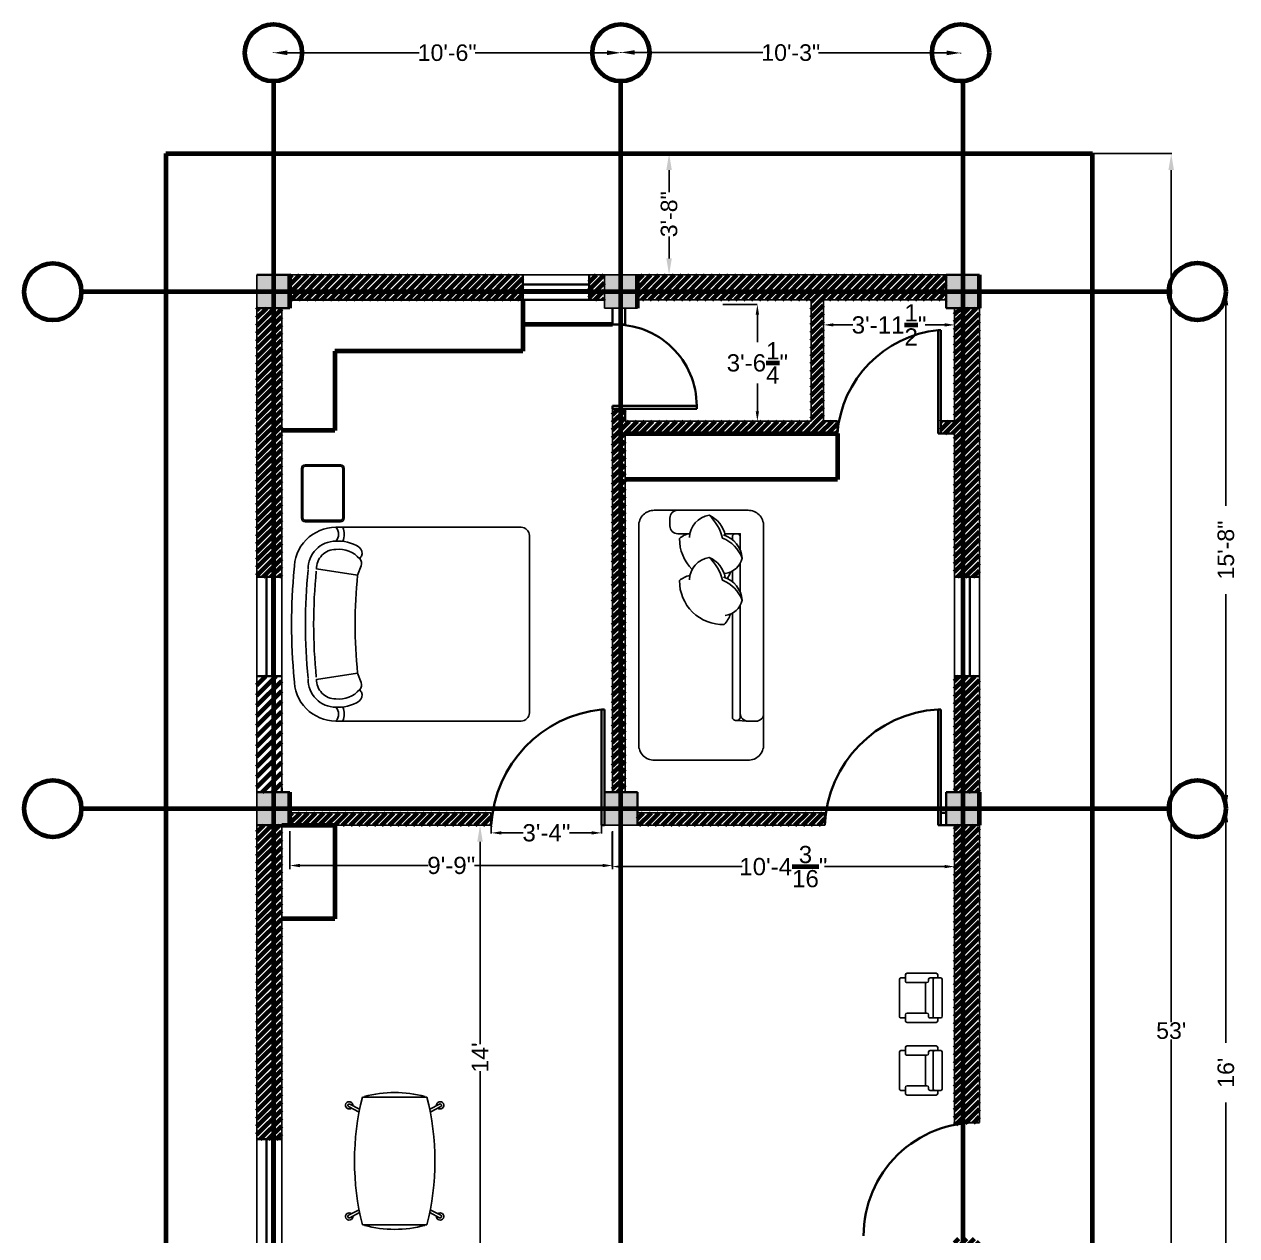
# Model space of a CAD drawing. Header units: inches. Extents: x -10 to 906, y -1163 to 117.
# Drawn here: x 11.4 to 451.1, y -321.8 to 117.4 of the extents above; entities that cross this region are included whole.
import ezdxf

# ---------------------------------------------------------------- set-up
doc = ezdxf.new("R2010")
doc.units = ezdxf.units.IN
doc.header["$MEASUREMENT"] = 0
doc.linetypes.add('ACAD_ISO03W100', pattern=[30, 12, -18])
doc.layers.get('0').update_dxf_attribs({"lineweight": 35})
for name, color, linetype, lineweight in [('beam1', 5, 'Continuous', 35), ('doors', 4, 'Continuous', 35), ('steps', 191, 'Continuous', 35), ('window', 6, 'Continuous', 35)]:
    doc.layers.add(name, color=color, linetype=linetype, lineweight=lineweight)
doc.layers.add('roof', color=51, linetype='Continuous', plot=False)
doc.layers.add('wall', color=3, linetype='Continuous', plot=False)
doc.styles.get("Standard").update_dxf_attribs({"font": 'arial.ttf'})
doc.dimstyles.get("Standard").update_dxf_attribs({"dimtxt": 2.4, "dimasz": 3.6, "dimexe": 0.18, "dimexo": 0.0625, "dimgap": 0.09, "dimtad": 0, "dimtih": 1, "dimtoh": 1, "dimdec": 4, "dimzin": 0, "dimdsep": 46, "dimlunit": 4, "dimtxsty": 'Standard', "dimcen": 0.09, "dimadec": 0, "dimazin": 0, "dimtfac": 1, "dimtdec": 4, "dimtofl": 0, "dimtmove": 0, "dimatfit": 3, "dimfxl": 1, "dimtolj": 1, "dimtzin": 0, "dimarcsym": 0})

# ---------------------------------------------------------------- blocks, each defined once
blk = doc.blocks.new('part 01')
at = {"color": 0, "linetype": 'Continuous'}
for p, q in [((-669.8, 700), (0, 700)), ((30, 30), (30, 670)), ((-590.9, 527.1), (-739.8, 550)), ((-590.9, 527.1), (-578.5, 561.2)), ((-590.9, 172.9), (-739.8, 150)), ((-590.9, 172.9), (-578.5, 138.8)), ((-669.8, 0), (0, 0))]:
    blk.add_line(p, q, dxfattribs=at)
for centre, radius, start, end in [((-669.8, 550), 150, 90, 181.1754), ((-696, 675), 36.2, 316.3972, 43.6028), ((-705.9, 675), 66.2, 337.8298, 22.1702), ((0, 670), 30, 0, 90), ((-669.8, 550), 100, 90, 181.1754), ((-669.8, 550), 70, 90, 181.1754), ((-659.7, 517.8), 132.7, 56.0897, 95.6132), ((-659.7, 517.8), 102.7, 42.0066, 95.6132), ((-599.7, 607.2), 25, 332.9608, 56.0897), ((-624.8, 620), 53.2, 321.0017, 332.9608), ((-602, 569.8), 25, 340, 42.0066), ((1178.1, 350), 2007.9, 174.2835, 185.7165), ((1178.1, 350), 1957.9, 174.2835, 185.7165), ((1178.1, 350), 1927.9, 174.2835, 185.7165), ((1178.1, 350), 1777.9, 174.2835, 185.7165), ((-669.8, 150), 150, 178.8246, 270), ((-669.8, 150), 100, 178.8246, 270), ((-669.8, 150), 70, 178.8246, 270), ((-602, 130.2), 25, 317.9934, 20), ((-659.7, 182.2), 102.7, 264.3868, 317.9934), ((-599.7, 92.8), 25, 303.9103, 27.0392), ((-624.8, 80), 53.2, 27.0392, 38.9983), ((-659.7, 182.2), 132.7, 264.3868, 303.9103), ((-696, 25), 36.2, 316.3972, 43.6028), ((-705.9, 25), 66.2, 337.8298, 22.1702), ((0, 30), 30, 270, 0)]:
    blk.add_arc(centre, radius, start, end, dxfattribs=at)
blk = doc.blocks.new('A$C1352')
at = {"color": 0}
for points in [[(0.003, 0.053), (0.003, 0.553, -0.414214), (0.053, 0.603), (0.753, 0.603, -0.414214), (0.803, 0.553), (0.803, 0.053, -0.414214), (0.753, 0.003), (0.053, 0.003, -0.414214)], [(0.023, 0.053), (0.023, 0.553, -0.414214), (0.053, 0.583), (0.753, 0.583, -0.414214), (0.783, 0.553), (0.783, 0.053, -0.414214), (0.753, 0.023), (0.053, 0.023, -0.414214)]]:
    blk.add_lwpolyline(points, format="xyb", close=True, dxfattribs=at)
blk = doc.blocks.new('DAY BED1')
at = {"color": 0}
blk.add_line((0.3, 0.25), (0.225, 0.2549), dxfattribs=at)
blk.add_lwpolyline([(-0.3, 0, -0.414214), (-0.4, 0.1), (-0.4, 0.1, 0.317837), (-0.4, 0.1, -0.414214), (-0.4, 0.1), (-0.4, 0.1, 1.186185), (-0.4, 0.1, -0.414214), (-0.4, 0.1), (-0.4, 1.5, -0.414214), (-0.3, 1.6), (0.3, 1.6, -0.414214), (0.4, 1.5), (0.4, 0.1, -0.414214), (0.3, 0)], format="xyb", close=True, dxfattribs=at)
for points in [[(-0.0725, 1.45), (-0.15, 1.45, -0.414214), (-0.2, 1.5), (-0.2, 1.55, -0.414214), (-0.15, 1.6)], [(-0.0756, 1.4249, -0.356772), (0.0505, 1.5682, -0.249542), (0.1543, 1.4384, 9.61688)], [(0.0505, 1.5682, -0.14773), (0.1364, 1.422, -0.213343), (0.2624, 1.2931, -0.178662)], [(-0.0725, 1.4501, 0.165541), (-0.1386, 1.4192, 0.200231), (-0.0581, 1.2207, 0.121523)], [(0.1433, 1.4422, -0.306663), (0.2624, 1.2931, -0.30633), (0.1536, 1.1957, 0.872847)], [(0.25, 1.3448), (0.25, 1.45), (0.1517, 1.45, -0.414214)], [(0.2, 1.4118), (0.2, 1.43, -0.414214), (0.22, 1.45), (0.23, 1.45, -0.414214), (0.25, 1.43)], [(0.25, 1.43), (0.25, 1.3448, -0.414214)], [(-0.0756, 1.1556, -0.356772), (0.0505, 1.2988, -0.249542), (0.1543, 1.169, 9.61688)], [(0.0505, 1.2988, -0.14773), (0.1364, 1.1527, -0.213343), (0.2624, 1.0238, -0.178662)], [(0.25, 1.2616), (0.25, 1.0755, -0.414214)], [(-0.0725, 1.1808, 0.165541), (-0.1386, 1.1498, 0.425989), (0.1479, 0.869, 0.121523), (0.1873, 0.9357, -7.115464)], [(0.1433, 1.1729, -0.306663), (0.2624, 1.0238, -0.30633), (0.1536, 0.9263, 0.872847)], [(0.1678, 1.1631, 0.071865), (0.1873, 1.205, -7.115464)], [(0.2, 1.1425), (0.2, 1.2113, -0.414214)], [(0.25, 0.9923), (0.25, 0.2749, -0.414214), (0.23, 0.2549), (0.22, 0.2549, -0.414214), (0.2, 0.2749), (0.2, 0.9419, -0.414214)], [(0.25, 0.3775), (0.25, 0.3, 0.414214), (0.3, 0.25), (0.35, 0.25, 0.414214), (0.4, 0.3)]]:
    blk.add_lwpolyline(points, format="xyb", dxfattribs=at)
for points in [[(0.25, 1.0755), (0.25, 1.2616)], [(0.25, 0.3775), (0.25, 0.9923)]]:
    blk.add_lwpolyline(points, dxfattribs=at)
blk = doc.blocks.new('table 047')
at = {"color": 0}
for p, q in [((92.1, 191.8), (64, 245.7)), ((107.5, 194.8), (77.3, 252.7)), ((642.5, 194.8), (672.7, 252.7)), ((657.9, 191.8), (686, 245.7)), ((25, 176.5), (25, -176.5)), ((725, 176.5), (725, -176.5)), ((92.1, -191.8), (64, -245.7)), ((107.5, -194.8), (77.3, -252.7)), ((642.5, -194.8), (672.7, -252.7)), ((657.9, -191.8), (686, -245.7))]:
    blk.add_line(p, q, dxfattribs=at)
for centre, radius, start, end in [((70.6, 249.2), 20, 319.56932, 275.52069), ((679.4, 249.2), 20, 264.47931, 220.43068), ((375, -1211.2), 1431.2, 75.84526, 104.15474), ((70.6, 249.2), 7.5, 27.54501, 207.54501), ((679.4, 249.2), 7.5, 332.45499, 152.45499), ((635.9, 0), 635.9, 164.91938, 195.08062), ((375, -1211.2), 1421.2, 104.25643, 104.38546), ((375, -1211.2), 1421.2, 75.61454, 75.74357), ((114.1, 0), 635.9, 344.91938, 15.08062), ((375, 1211.2), 1421.3, 255.61454, 255.74357), ((375, 1211.2), 1431.3, 255.84526, 284.15474), ((375, 1211.2), 1421.3, 284.25643, 284.38546), ((70.6, -249.2), 20, 84.47931, 40.43068), ((70.6, -249.2), 7.5, 152.45499, 332.45499), ((679.4, -249.2), 20, 139.56932, 95.52069), ((679.4, -249.2), 7.5, 207.54501, 27.54501)]:
    blk.add_arc(centre, radius, start, end, dxfattribs=at)
blk = doc.blocks.new('A$C14264F02')
at = {"color": 0, "transparency": 33554687}
for p, q in [((0, 0.125), (0, 0.6)), ((0, 0.125), (0, 0.6)), ((0.075, 0.625), (0.025, 0.625)), ((0.025, 0.625), (0.075, 0.625)), ((0.075, 0.625), (0.075, 0.675)), ((0.075, 0.625), (0.075, 0.675)), ((0.075, 0.575), (0.075, 0.625)), ((0.1, 0.7), (0.7, 0.7)), ((0.1, 0.7), (0.7, 0.7)), ((0.725, 0.675), (0.725, 0.575)), ((0.725, 0.675), (0.725, 0.625)), ((0.725, 0.625), (0.775, 0.625)), ((0.725, 0.625), (0.775, 0.625)), ((0.8, 0.6), (0.8, 0.125)), ((0.8, 0.6), (0.8, 0.125)), ((0.075, 0.575), (0.075, 0.5)), ((0.7, 0.55), (0.1, 0.55)), ((0.1, 0.475), (0.125, 0.475)), ((0.15, 0.45), (0.15, 0.125)), ((0.65, 0.425), (0.15, 0.425)), ((0.65, 0.125), (0.65, 0.45)), ((0.675, 0.475), (0.7, 0.475)), ((0.725, 0.5), (0.725, 0.575)), ((0.075, 0.1), (0.025, 0.1)), ((0.075, 0.1), (0.025, 0.1)), ((0.075, 0.025), (0.075, 0.1)), ((0.125, 0.1), (0.075, 0.1)), ((0.775, 0.1), (0.675, 0.1)), ((0.775, 0.1), (0.725, 0.1)), ((0.725, 0.1), (0.725, 0.025)), ((0.7, 0), (0.1, 0))]:
    blk.add_line(p, q, dxfattribs=at)
for centre, start, end in [((0.025, 0.6), 90, 180), ((0.025, 0.6), 90, 180), ((0.1, 0.675), 90, 180), ((0.1, 0.675), 90, 180), ((0.7, 0.675), 0, 90), ((0.7, 0.675), 360, 90), ((0.775, 0.6), 360, 90), ((0.775, 0.6), 0, 90), ((0.1, 0.575), 180, 270), ((0.1, 0.5), 180, 270), ((0.125, 0.45), 0, 90), ((0.675, 0.45), 90, 180), ((0.7, 0.575), 270, 0), ((0.7, 0.5), 270, 360), ((0.025, 0.125), 180, 270), ((0.025, 0.125), 180, 270), ((0.1, 0.025), 180, 270), ((0.125, 0.125), 270, 360), ((0.675, 0.125), 180, 270), ((0.7, 0.025), 270, 360), ((0.775, 0.125), 270, 360), ((0.775, 0.125), 270, 360)]:
    blk.add_arc(centre, 0.025, start, end, dxfattribs=at)
blk = doc.blocks.new('*D12')
at = {"layer": 'Defpoints', "color": 0, "linetype": 'Continuous', "lineweight": 211, "ltscale": 100000, "transparency": 16777216}
for p in [(398.74, 70.51), (398.74, -565.49), (427.3, -565.49)]:
    blk.add_point(p, dxfattribs=at)
at = {"layer": 'roof', "color": 0, "linetype": 'Continuous', "lineweight": -2, "ltscale": 100000, "transparency": 16777216}
for p, q in [((398.81, 70.51), (427.48, 70.51)), ((398.81, -565.49), (427.48, -565.49))]:
    blk.add_line(p, q, dxfattribs=at)
at = {"layer": 'roof', "color": 7, "linetype": 'Continuous', "lineweight": -2, "ltscale": 100000, "transparency": 16777216}
for p, q in [((427.3, 64.51), (427.3, -244.34)), ((427.3, -559.49), (427.3, -250.65))]:
    blk.add_line(p, q, dxfattribs=at)
at = {"layer": 'roof', "color": 7, "linetype": 'Continuous', "lineweight": 211, "ltscale": 100000, "transparency": 16777216}
for points in [[(426.3, 64.51), (428.3, 64.51), (427.3, 70.51)], [(426.3, -559.49), (428.3, -559.49), (427.3, -565.49)]]:
    blk.add_solid(points, dxfattribs=at)
at = {"layer": 'roof', "color": 5, "linetype": 'Continuous', "lineweight": 211, "ltscale": 100000, "transparency": 16777216, "insert": (427.3, -247.49), "char_height": 6, "attachment_point": 5}
blk.add_mtext("\\A1;{\\C7;53'}", dxfattribs=at)
blk = doc.blocks.new('*D13')
at = {"layer": 'Defpoints', "color": 0, "linetype": 'Continuous', "lineweight": 211, "ltscale": 100000, "transparency": 16777216}
for p in [(107.74, -188.93), (224.74, -187.61), (224.74, -188.93)]:
    blk.add_point(p, dxfattribs=at)
at = {"layer": 'roof', "color": 0, "linetype": 'Continuous', "lineweight": -2, "ltscale": 100000, "transparency": 16777216}
for p, q in [((107.74, -188.87), (107.74, -175.11)), ((224.74, -188.87), (224.74, -175.11)), ((111.34, -187.61), (157.85, -187.61)), ((221.14, -187.61), (174.64, -187.61))]:
    blk.add_line(p, q, dxfattribs=at)
at = {"layer": 'roof', "color": 0, "linetype": 'Continuous', "lineweight": 211, "ltscale": 100000, "transparency": 16777216}
for points in [[(111.34, -187.01), (111.34, -188.21), (107.74, -187.61)], [(221.14, -187.01), (221.14, -188.21), (224.74, -187.61)]]:
    blk.add_solid(points, dxfattribs=at)
at = {"layer": 'roof', "color": 0, "linetype": 'Continuous', "lineweight": 211, "ltscale": 100000, "transparency": 16777216, "insert": (166.24, -187.61), "char_height": 6.25, "attachment_point": 5}
blk.add_mtext('\\A1;9\'-9"', dxfattribs=at)
blk = doc.blocks.new('*D14')
at = {"layer": 'Defpoints', "color": 0, "linetype": 'Continuous', "lineweight": 211, "ltscale": 100000, "transparency": 16777216}
for p in [(224.56, -188.02), (348.74, -187.99), (348.74, -188.02)]:
    blk.add_point(p, dxfattribs=at)
at = {"layer": 'roof', "color": 0, "linetype": 'Continuous', "lineweight": -2, "ltscale": 100000, "transparency": 16777216}
for p, q in [((224.56, -187.96), (224.56, -175.49)), ((348.74, -187.96), (348.74, -175.49)), ((228.16, -187.99), (271.73, -187.99)), ((345.14, -187.99), (301.57, -187.99))]:
    blk.add_line(p, q, dxfattribs=at)
at = {"layer": 'roof', "color": 0, "linetype": 'Continuous', "lineweight": 211, "ltscale": 100000, "transparency": 16777216}
for points in [[(228.16, -187.39), (228.16, -188.59), (224.56, -187.99)], [(345.14, -187.39), (345.14, -188.59), (348.74, -187.99)]]:
    blk.add_solid(points, dxfattribs=at)
at = {"layer": 'roof', "color": 0, "linetype": 'Continuous', "lineweight": 211, "ltscale": 100000, "transparency": 16777216, "insert": (286.65, -187.99), "char_height": 6.25, "attachment_point": 5}
blk.add_mtext('\\A1;10\'-4{\\H1x;\\S3/16;}"', dxfattribs=at)
blk = doc.blocks.new('*D15')
at = {"layer": 'Defpoints', "color": 0, "linetype": 'Continuous', "lineweight": 211, "ltscale": 100000, "transparency": 16777216}
for p in [(277.23, 15.75), (277.23, -26.49), (277.23, -26.49)]:
    blk.add_point(p, dxfattribs=at)
at = {"layer": 'roof', "color": 0, "linetype": 'Continuous', "lineweight": -2, "ltscale": 100000, "transparency": 16777216}
for p, q in [((277.16, 15.75), (264.73, 15.75)), ((277.23, 12.15), (277.23, 2.08)), ((277.23, -22.89), (277.23, -12.82)), ((277.16, -26.49), (264.73, -26.49))]:
    blk.add_line(p, q, dxfattribs=at)
at = {"layer": 'roof', "color": 0, "linetype": 'Continuous', "lineweight": 211, "ltscale": 100000, "transparency": 16777216}
for points in [[(276.63, 12.15), (277.83, 12.15), (277.23, 15.75)], [(276.63, -22.89), (277.83, -22.89), (277.23, -26.49)]]:
    blk.add_solid(points, dxfattribs=at)
at = {"layer": 'roof', "color": 0, "linetype": 'Continuous', "lineweight": 211, "ltscale": 100000, "transparency": 16777216, "insert": (277.23, -5.37), "char_height": 6.25, "attachment_point": 5}
blk.add_mtext('\\A1;3\'-6{\\H1x;\\S1/4;}"', dxfattribs=at)
blk = doc.blocks.new('*D16')
at = {"layer": 'Defpoints', "color": 0, "linetype": 'Continuous', "lineweight": 211, "ltscale": 100000, "transparency": 16777216}
for p in [(301.24, 9.16), (348.74, 9.16), (348.74, 8.39)]:
    blk.add_point(p, dxfattribs=at)
at = {"layer": 'roof', "color": 0, "linetype": 'Continuous', "lineweight": -2, "ltscale": 100000, "transparency": 16777216}
for p, q in [((301.24, 9.1), (301.24, -4.11)), ((348.74, 9.1), (348.74, -4.11)), ((304.84, 8.39), (311.89, 8.39)), ((345.14, 8.39), (338.1, 8.39))]:
    blk.add_line(p, q, dxfattribs=at)
at = {"layer": 'roof', "color": 0, "linetype": 'Continuous', "lineweight": 211, "ltscale": 100000, "transparency": 16777216}
for points in [[(304.84, 8.99), (304.84, 7.79), (301.24, 8.39)], [(345.14, 8.99), (345.14, 7.79), (348.74, 8.39)]]:
    blk.add_solid(points, dxfattribs=at)
at = {"layer": 'roof', "color": 0, "linetype": 'Continuous', "lineweight": 211, "ltscale": 100000, "transparency": 16777216, "insert": (324.99, 8.39), "char_height": 6.25, "attachment_point": 5}
blk.add_mtext('\\A1;3\'-11{\\H1x;\\S1/2;}"', dxfattribs=at)
blk = doc.blocks.new('*D17')
at = {"layer": 'Defpoints', "color": 0, "linetype": 'Continuous', "lineweight": 211, "ltscale": 100000, "transparency": 16777216}
for p in [(180.74, -172.99), (220.74, -172.99), (220.74, -175.78)]:
    blk.add_point(p, dxfattribs=at)
at = {"layer": 'roof', "color": 0, "linetype": 'Continuous', "lineweight": -2, "ltscale": 100000, "transparency": 16777216}
for p, q in [((180.74, -173.05), (180.74, -175.96)), ((184.34, -175.78), (192.35, -175.78)), ((217.14, -175.78), (209.14, -175.78)), ((220.74, -173.05), (220.74, -175.96))]:
    blk.add_line(p, q, dxfattribs=at)
at = {"layer": 'roof', "color": 0, "linetype": 'Continuous', "lineweight": 211, "ltscale": 100000, "transparency": 16777216}
for points in [[(184.34, -175.18), (184.34, -176.38), (180.74, -175.78)], [(217.14, -175.18), (217.14, -176.38), (220.74, -175.78)]]:
    blk.add_solid(points, dxfattribs=at)
at = {"layer": 'roof', "color": 0, "linetype": 'Continuous', "lineweight": 211, "ltscale": 100000, "transparency": 16777216, "insert": (200.74, -175.78), "char_height": 6.25, "attachment_point": 5}
blk.add_mtext('\\A1;3\'-4"', dxfattribs=at)
blk = doc.blocks.new('*D34')
at = {"layer": 'Defpoints', "color": 0, "linetype": 'Continuous', "lineweight": 211, "ltscale": 100000, "transparency": 16777216}
for p in [(180.74, -172.99), (176.67, -341.45), (180.74, -341.45)]:
    blk.add_point(p, dxfattribs=at)
at = {"layer": 'steps', "color": 0, "linetype": 'Continuous', "lineweight": -2, "ltscale": 100000, "transparency": 16777216}
for p, q in [((180.68, -172.99), (176.49, -172.99)), ((176.67, -178.99), (176.67, -252.32)), ((176.67, -335.45), (176.67, -262.12)), ((180.68, -341.45), (176.49, -341.45))]:
    blk.add_line(p, q, dxfattribs=at)
at = {"layer": 'steps', "color": 0, "linetype": 'Continuous', "lineweight": 211, "ltscale": 100000, "transparency": 16777216}
for points in [[(175.67, -178.99), (177.67, -178.99), (176.67, -172.99)], [(175.67, -335.45), (177.67, -335.45), (176.67, -341.45)]]:
    blk.add_solid(points, dxfattribs=at)
at = {"layer": 'steps', "color": 0, "linetype": 'Continuous', "lineweight": 211, "ltscale": 100000, "transparency": 16777216, "insert": (176.67, -257.22), "char_height": 6, "attachment_point": 5, "rotation": 90}
blk.add_mtext("\\A1;14'", dxfattribs=at)
blk = doc.blocks.new('*D35')
at = {"layer": 'Defpoints', "color": 0, "linetype": 'Continuous', "lineweight": 211, "ltscale": 100000, "transparency": 16777216}
for p in [(245.56, 70.51), (245.22, 26.51), (245.56, 26.51)]:
    blk.add_point(p, dxfattribs=at)
at = {"layer": 'steps', "color": 0, "linetype": 'Continuous', "lineweight": -2, "ltscale": 100000, "transparency": 16777216}
for p, q in [((245.5, 70.51), (245.04, 70.51)), ((245.22, 64.51), (245.22, 56.57)), ((245.22, 32.51), (245.22, 40.45)), ((245.5, 26.51), (245.04, 26.51))]:
    blk.add_line(p, q, dxfattribs=at)
at = {"layer": 'steps', "color": 0, "linetype": 'Continuous', "lineweight": 211, "ltscale": 100000, "transparency": 16777216}
for points in [[(244.22, 64.51), (246.22, 64.51), (245.22, 70.51)], [(244.22, 32.51), (246.22, 32.51), (245.22, 26.51)]]:
    blk.add_solid(points, dxfattribs=at)
at = {"layer": 'steps', "color": 0, "linetype": 'Continuous', "lineweight": 211, "ltscale": 100000, "transparency": 16777216, "insert": (245.22, 48.51), "char_height": 6, "attachment_point": 5, "rotation": 90}
blk.add_mtext('\\A1;3\'-8"', dxfattribs=at)
blk = doc.blocks.new('*D37')
at = {"layer": 'beam1', "color": 0, "linetype": 'Continuous', "lineweight": -2, "ltscale": 100000, "transparency": 16777216}
for p, q in [((447.19, 20.51), (447.31, 20.51)), ((447.13, 15.51), (447.13, -57.22)), ((447.13, -161.99), (447.13, -89.26)), ((447.07, -166.99), (446.95, -166.99))]:
    blk.add_line(p, q, dxfattribs=at)
at = {"layer": 'beam1', "color": 0, "linetype": 'Continuous', "lineweight": 211, "ltscale": 100000, "transparency": 16777216}
for points in [[(446.29, 15.51), (447.96, 15.51), (447.13, 20.51)], [(446.29, -161.99), (447.96, -161.99), (447.13, -166.99)]]:
    blk.add_solid(points, dxfattribs=at)
at = {"layer": 'Defpoints', "color": 0, "linetype": 'Continuous', "lineweight": 211, "ltscale": 100000, "transparency": 16777216}
for p in [(447.13, 20.51), (447.13, -166.99), (447.13, -166.99)]:
    blk.add_point(p, dxfattribs=at)
at = {"layer": 'beam1', "color": 0, "linetype": 'Continuous', "lineweight": 211, "ltscale": 100000, "transparency": 16777216, "insert": (447.13, -73.24), "char_height": 6, "attachment_point": 5, "rotation": 90}
blk.add_mtext('\\A1;15\'-8"', dxfattribs=at)
blk = doc.blocks.new('*D38')
at = {"layer": 'beam1', "color": 0, "linetype": 'Continuous', "lineweight": -2, "ltscale": 100000, "transparency": 16777216}
for p, q in [((447.19, -166.99), (447.31, -166.99)), ((447.13, -171.99), (447.13, -251.93)), ((447.13, -353.49), (447.13, -273.55)), ((436.85, -358.49), (447.31, -358.49))]:
    blk.add_line(p, q, dxfattribs=at)
at = {"layer": 'beam1', "color": 0, "linetype": 'Continuous', "lineweight": 211, "ltscale": 100000, "transparency": 16777216}
for points in [[(446.29, -171.99), (447.96, -171.99), (447.13, -166.99)], [(446.29, -353.49), (447.96, -353.49), (447.13, -358.49)]]:
    blk.add_solid(points, dxfattribs=at)
at = {"layer": 'Defpoints', "color": 0, "linetype": 'Continuous', "lineweight": 211, "ltscale": 100000, "transparency": 16777216}
for p in [(447.13, -166.99), (436.78, -358.49), (447.13, -358.49)]:
    blk.add_point(p, dxfattribs=at)
at = {"layer": 'beam1', "color": 0, "linetype": 'Continuous', "lineweight": 211, "ltscale": 100000, "transparency": 16777216, "insert": (447.13, -262.74), "char_height": 6, "attachment_point": 5, "rotation": 90}
blk.add_mtext("\\A1;16'", dxfattribs=at)
blk = doc.blocks.new('*D40')
at = {"layer": 'beam1', "color": 0, "linetype": 'Continuous', "lineweight": -2, "ltscale": 100000, "transparency": 16777216}
for p, q in [((101.74, 107.1), (101.74, 107.22)), ((106.74, 107.04), (154.63, 107.04)), ((222.75, 107.04), (174.86, 107.04)), ((227.75, 107.1), (227.75, 107.22))]:
    blk.add_line(p, q, dxfattribs=at)
at = {"layer": 'beam1', "color": 0, "linetype": 'Continuous', "lineweight": 211, "ltscale": 100000, "transparency": 16777216}
for points in [[(106.74, 107.88), (106.74, 106.21), (101.74, 107.04)], [(222.75, 107.88), (222.75, 106.21), (227.75, 107.04)]]:
    blk.add_solid(points, dxfattribs=at)
at = {"layer": 'Defpoints', "color": 0, "linetype": 'Continuous', "lineweight": 211, "ltscale": 100000, "transparency": 16777216}
for p in [(101.74, 107.04), (227.75, 107.04), (227.75, 107.04)]:
    blk.add_point(p, dxfattribs=at)
at = {"layer": 'beam1', "color": 0, "linetype": 'Continuous', "lineweight": 211, "ltscale": 100000, "transparency": 16777216, "insert": (164.74, 107.04), "char_height": 6, "attachment_point": 5}
blk.add_mtext('\\A1;10\'-6"', dxfattribs=at)
blk = doc.blocks.new('*D41')
at = {"layer": 'beam1', "color": 0, "linetype": 'Continuous', "lineweight": -2, "ltscale": 100000, "transparency": 16777216}
for p, q in [((227.74, 107.16), (227.74, 106.99)), ((232.74, 107.17), (279.22, 107.1)), ((345.93, 107), (299.45, 107.07)), ((350.93, 106.98), (350.93, 106.81))]:
    blk.add_line(p, q, dxfattribs=at)
at = {"layer": 'beam1', "color": 0, "linetype": 'Continuous', "lineweight": 211, "ltscale": 100000, "transparency": 16777216}
for points in [[(232.75, 108), (232.74, 106.33), (227.74, 107.17)], [(345.93, 107.84), (345.92, 106.17), (350.93, 106.99)]]:
    blk.add_solid(points, dxfattribs=at)
at = {"layer": 'Defpoints', "color": 0, "linetype": 'Continuous', "lineweight": 211, "ltscale": 100000, "transparency": 16777216}
for p in [(227.74, 107.22), (350.93, 107.04), (350.93, 106.99)]:
    blk.add_point(p, dxfattribs=at)
at = {"layer": 'beam1', "color": 0, "linetype": 'Continuous', "lineweight": 211, "ltscale": 100000, "transparency": 16777216, "insert": (289.34, 107.08), "char_height": 6, "attachment_point": 5, "rotation": 359.9163}
blk.add_mtext('\\A1;10\'-3"', dxfattribs=at)

msp = doc.modelspace()

# ---------------------------------------------------------------- hatches: boundary and pattern name
at = {"lineweight": 211, "transparency": 33554687}
h = msp.add_hatch(dxfattribs=at)
h.set_pattern_fill('ACAD_ISO07W100', color=256)
h.set_pattern_definition([(0, (0, 0), (0, 5), [0.5, -3])])
h.paths.add_polyline_path([(107.74398, 26.50907), (95.74398, 26.50907), (95.74398, 14.50907), (107.74398, 14.50907)])
h.paths.add_polyline_path([(233.74398, 26.50907), (221.74398, 26.50907), (221.74398, 14.50907), (233.74398, 14.50907)])
h.paths.add_polyline_path([(357.74398, 26.50907), (345.74398, 26.50907), (345.74398, 14.50907), (357.74398, 14.50907)])
h.paths.add_polyline_path([(357.74398, -160.99093), (345.74398, -160.99093), (345.74398, -172.99093), (357.74398, -172.99093)])
h.paths.add_polyline_path([(233.74398, -160.99093), (221.74398, -160.99093), (221.74398, -172.99093), (233.74398, -172.99093)], flags=0)
h.paths.add_polyline_path([(107.74398, -160.99093), (95.74398, -160.99093), (95.74398, -172.99093), (107.74398, -172.99093)])
h.paths.add_polyline_path([(107.74398, -352.49093), (95.74398, -352.49093), (95.74398, -364.49093), (107.74398, -364.49093)])
h.paths.add_polyline_path([(188.74398, -412.49093), (193.74398, -412.49093), (197.74398, -412.49093), (197.74398, -416.49093), (193.74398, -416.49093), (193.74398, -472.49093), (221.68154, -472.49093), (221.68154, -469.49093), (226.24398, -469.49093), (226.24398, -416.49093), (222.24398, -416.49093), (222.24398, -412.49093), (226.24398, -412.49093), (226.24398, -364.49093), (221.68154, -364.49093), (221.68154, -352.49093), (233.68154, -352.49093), (233.68154, -364.49093), (230.74398, -364.49093), (230.74398, -469.49093), (233.68154, -469.49093), (233.68154, -472.49093), (247.89549, -472.49093), (247.89549, -440.99093), (249.89549, -440.99093, -0.412341612), (290.54387, -481.38018, -0.413812604), (330.98846, -440.99093), (332.98846, -440.99093), (332.98846, -472.49093), (345.74398, -472.49093), (345.74398, -469.49093), (348.74398, -469.49093), (348.74398, -364.49093), (345.74398, -364.49093), (345.74398, -352.49093), (348.74398, -352.49093), (348.74398, -322.83036), (315.74398, -322.83036), (315.74398, -321.83036, -0.357729449), (348.74398, -281.60866), (348.74398, -280.83036), (348.74398, -172.99093), (345.74398, -172.99093), (342.74398, -172.99093), (342.74398, -130.99093, 0.386235106), (301.74398, -172.99093), (220.74398, -172.99093), (220.74398, -130.99093, 0.367707459), (180.74398, -172.99093), (104.74398, -172.99093), (104.74398, -346.98461), (188.74398, -346.98461), (188.74398, -370.98461), (104.74398, -370.98461), (104.74398, -375.89359), (131.74398, -375.89359), (131.74398, -376.89359, -0.348085232), (104.74398, -410.97804), (104.74398, -469.49093), (107.74398, -469.49093), (107.74398, -472.49093), (188.74398, -472.49093)], flags=17)
h.paths.add_polyline_path([(226.24398, -364.49093), (221.68154, -364.49093), (221.68154, -352.49093), (233.68154, -352.49093), (233.68154, -364.49093), (230.74398, -364.49093), (230.74398, -469.49093), (233.68154, -469.49093), (233.68154, -472.49093), (247.89549, -472.49093), (247.89549, -440.99093), (249.89549, -440.99093, -0.412341612), (290.54387, -481.38018, -0.413812604), (330.98846, -440.99093), (332.98846, -440.99093), (332.98846, -472.49093), (345.74398, -472.49093), (345.74398, -469.49093), (348.74398, -469.49093), (348.74398, -364.49093), (345.74398, -364.49093), (345.74398, -352.49093), (348.74398, -352.49093), (348.74398, -322.83036), (315.74398, -322.83036), (315.74398, -321.83036, -0.357729449), (348.74398, -281.60866), (348.74398, -280.83036), (348.74398, -172.99093), (345.74398, -172.99093), (342.74398, -172.99093), (342.74398, -130.99093, 0.386235106), (301.74398, -172.99093), (220.74398, -172.99093), (220.74398, -130.99093, 0.367707459), (180.74398, -172.99093), (104.74398, -172.99093), (104.74398, -346.98461), (188.74398, -346.98461), (188.74398, -370.98461), (104.74398, -370.98461), (104.74398, -375.89359), (131.74398, -375.89359), (131.74398, -376.89359, -0.348085232), (104.74398, -410.97804), (104.74398, -469.49093), (107.74398, -469.49093), (107.74398, -472.49093), (188.74398, -472.49093), (188.74398, -412.49093), (193.74398, -412.49093), (197.74398, -412.49093), (197.74398, -416.49093), (193.74398, -416.49093), (193.74398, -472.49093), (221.68154, -472.49093), (221.68154, -469.49093), (226.24398, -469.49093), (226.24398, -416.49093), (222.24398, -416.49093), (222.24398, -412.49093), (226.24398, -412.49093)], flags=17)
h.paths.add_polyline_path([(107.74398, -469.49093), (95.74398, -469.49093), (95.74398, -481.49093), (107.74398, -481.49093)])
h.paths.add_polyline_path([(233.68154, -469.49093), (221.68154, -469.49093), (221.68154, -481.49093), (233.68154, -481.49093)])
h.paths.add_polyline_path([(357.74398, -469.49093), (345.74398, -469.49093), (345.74398, -481.49093), (357.74398, -481.49093)])
h.paths.add_polyline_path([(357.74398, -352.49093), (345.74398, -352.49093), (345.74398, -364.49093), (357.74398, -364.49093)])
h.paths.add_polyline_path([(233.68154, -352.49093), (221.68154, -352.49093), (221.68154, -364.49093), (233.68154, -364.49093)], flags=0)
h = msp.add_hatch(dxfattribs=at)
h.set_pattern_fill('ANSI31', color=256, scale=16)
h.paths.add_polyline_path([(301.74398, -168.49093), (233.74398, -168.49093), (233.74398, -172.99093), (301.74398, -172.99093)])
h.paths.add_polyline_path([(229.24398, -30.99093), (306.24398, -30.99093), (306.24398, -26.49093), (301.24398, -26.49093), (301.24398, 17.50907), (345.74398, 17.50907), (345.74398, 26.50907), (233.74398, 26.50907), (233.74398, 17.50907), (296.74398, 17.50907), (296.74398, -26.49093), (229.24398, -26.49093), (229.24398, -21.99093), (224.74398, -21.99093), (224.74398, -160.99093), (229.24398, -160.99093)])
h.paths.add_polyline_path([(104.74398, 14.50907), (95.74398, 14.50907), (95.74398, -82.99093), (104.74398, -82.99093)])
h.paths.add_polyline_path([(180.74398, -168.49093), (107.74398, -168.49093), (107.74398, -172.99093), (180.74398, -172.99093)])
h.paths.add_polyline_path([(357.74398, -172.99093), (348.74398, -172.99093), (348.74398, -281.60866, -0.055234877), (357.74398, -280.83036)])
h.paths.add_polyline_path([(357.74398, -118.99093), (348.74398, -118.99093), (348.74398, -160.99093), (357.74398, -160.99093)])
h.paths.add_polyline_path([(357.74398, 14.50907), (348.74398, 14.50907), (348.74398, -26.49093), (343.74398, -26.49093), (343.74398, -30.99093), (348.74398, -30.99093), (348.74398, -82.99093), (357.74398, -82.99093)])
h.paths.add_polyline_path([(192.23554, 26.50907), (107.74398, 26.50907), (107.74398, 17.50907), (192.23554, 17.50907)])
h.paths.add_polyline_path([(221.74398, 26.50907), (216.23554, 26.50907), (216.23554, 17.50907), (221.74398, 17.50907)])
h.paths.add_polyline_path([(104.74398, -334.83036), (95.74398, -334.83036), (95.74398, -352.49093), (104.74398, -352.49093), (104.74398, -346.98461)])
h.paths.add_polyline_path([(104.74398, -364.49093), (95.74398, -364.49093), (95.74398, -375.89359), (104.74398, -375.89359), (104.74398, -370.98461)])
h.paths.add_polyline_path([(104.74398, -410.97804, -0.064863612), (95.74398, -411.89359), (95.74398, -469.49093), (104.74398, -469.49093)])
h.paths.add_polyline_path([(193.74398, -416.49093), (197.74398, -416.49093), (197.74398, -412.49093), (193.74398, -412.49093), (188.74398, -412.49093), (188.74398, -472.49093), (185.40913, -472.49093), (185.40913, -481.49093), (197.68154, -481.49093), (197.68154, -472.49093), (193.74398, -472.49093)])
h.paths.add_polyline_path([(230.74398, -364.49093), (226.24398, -364.49093), (226.24398, -412.49093), (222.24398, -412.49093), (222.24398, -416.49093), (226.24398, -416.49093), (226.24398, -469.49093), (230.74398, -469.49093)])
h.paths.add_polyline_path([(357.74398, -364.49093), (348.74398, -364.49093), (348.74398, -469.49093), (357.74398, -469.49093)])
h.paths.add_polyline_path([(357.74398, -322.83036), (348.74398, -322.83036), (348.74398, -352.49093), (357.74398, -352.49093)])
h.paths.add_polyline_path([(345.74398, -472.49093), (332.98846, -472.49093), (332.98846, -477.49093), (334.98846, -477.49093), (334.98846, -481.49093), (345.74398, -481.49093)])
h.paths.add_polyline_path([(245.89549, -477.49093), (247.89549, -477.49093), (247.89549, -472.49093), (233.68154, -472.49093), (233.68154, -481.49093), (245.89549, -481.49093)])
h.paths.add_polyline_path([(161.40913, -472.49093), (107.74398, -472.49093), (107.74398, -481.49093), (161.40913, -481.49093)])
h = msp.add_hatch(dxfattribs=at)
h.set_pattern_fill('ANSI31', color=256, scale=20.9)
h.paths.add_polyline_path([(104.74398, -118.95978), (95.74398, -118.95978), (95.74398, -160.95978), (104.74398, -160.95978)])
h = msp.add_hatch(dxfattribs=at)
h.set_pattern_fill('ANSI31', color=256, scale=16.3237)
h.paths.add_polyline_path([(104.74398, -172.99093), (95.74398, -172.99093), (95.74398, -286.83036), (104.74398, -286.83036)])
at = {"layer": 'steps', "linetype": 'Continuous', "lineweight": 211, "ltscale": 100000, "transparency": 33554681}
h = msp.add_hatch(color=1, dxfattribs=at)
h.dxf.hatch_style = 1
h.paths.add_polyline_path([(107.74398, 26.50907), (95.74398, 26.50907), (95.74398, 14.50907), (107.74398, 14.50907)])
h.paths.add_polyline_path([(233.74398, 26.50907), (221.74398, 26.50907), (221.74398, 14.50907), (233.74398, 14.50907)])
h.paths.add_polyline_path([(357.74398, 26.50907), (345.74398, 26.50907), (345.74398, 14.50907), (357.74398, 14.50907)])
h.paths.add_polyline_path([(233.74398, -160.99093), (221.74398, -160.99093), (221.74398, -172.99093), (233.74398, -172.99093)])
h.paths.add_polyline_path([(107.74398, -160.99093), (95.74398, -160.99093), (95.74398, -172.99093), (107.74398, -172.99093)])
h.paths.add_polyline_path([(357.74398, -160.99093), (345.74398, -160.99093), (345.74398, -172.99093), (357.74398, -172.99093)])
h.paths.add_polyline_path([(107.74398, -469.49093), (95.74398, -469.49093), (95.74398, -481.49093), (107.74398, -481.49093)])
h.paths.add_polyline_path([(107.74398, -352.49093), (95.74398, -352.49093), (95.74398, -364.49093), (107.74398, -364.49093)])
h.paths.add_polyline_path([(233.68154, -469.49093), (221.68154, -469.49093), (221.68154, -481.49093), (233.68154, -481.49093)])
h.paths.add_polyline_path([(233.68154, -352.49093), (221.68154, -352.49093), (221.68154, -364.49093), (233.68154, -364.49093)])
h.paths.add_polyline_path([(357.74398, -352.49093), (345.74398, -352.49093), (345.74398, -364.49093), (357.74398, -364.49093)])
h.paths.add_polyline_path([(357.74398, -469.49093), (345.74398, -469.49093), (345.74398, -481.49093), (357.74398, -481.49093)])

# ---------------------------------------------------------------- linework, layer by layer
at = {"color": 1, "lineweight": 100}
for q in [(398.74398, 70.50907), (62.74398, -565.49093)]:
    msp.add_line((62.74398, 70.50907), q, dxfattribs=at)
for p, q in [((62.74398, 70.50907), (62.74398, 26.50907)), ((95.74398, 26.50907), (107.74398, 26.50907)), ((107.74398, 26.50907), (107.74398, 14.50907)), ((233.74398, 26.50907), (233.74398, 14.50907)), ((357.74398, 26.50907), (345.74398, 26.50907)), ((345.74398, 26.50907), (345.74398, 14.50907)), ((107.74398, 14.50907), (95.74398, 14.50907)), ((107.74398, 17.50907), (221.74398, 17.50907)), ((224.74398, 14.50907), (224.74398, 8.50907)), ((224.74398, 14.50907), (224.74398, 8.50907)), ((229.24398, 14.50907), (229.24398, 8.50907)), ((229.24398, 14.50907), (229.24398, 8.50907)), ((345.74398, 14.50907), (357.74398, 14.50907)), ((224.74398, 8.50907), (229.24398, 8.50907)), ((343.74398, 6.50907), (342.74398, 6.50907)), ((224.74398, -20.99093), (224.74398, -21.99093)), ((255.24398, -21.99093), (255.24398, -20.99093)), ((229.24398, -21.99093), (224.74398, -21.99093)), ((229.24398, -21.99093), (229.24398, -26.49093)), ((229.24398, -21.99093), (229.24398, -26.49093)), ((301.24398, -26.49093), (306.24398, -26.49093)), ((306.24398, -26.49093), (306.24398, -30.99093)), ((343.74398, -26.49093), (343.74398, -30.99093)), ((343.74398, -26.49093), (348.74398, -26.49093)), ((342.74398, -30.99093), (343.74398, -30.99093)), ((348.74398, -30.99093), (343.74398, -30.99093)), ((221.74398, -130.99093), (220.74398, -130.99093)), ((343.74398, -130.99093), (342.74398, -130.99093)), ((107.74398, -160.99093), (95.74398, -160.99093)), ((104.74398, -159.49093), (104.74398, -160.99093)), ((107.74398, -172.99093), (107.74398, -160.99093)), ((221.74398, -172.99093), (221.74398, -160.99093)), ((221.74398, -160.99093), (233.74398, -160.99093)), ((233.74398, -160.99093), (233.74398, -172.99093)), ((345.74398, -172.99093), (345.74398, -160.99093)), ((345.74398, -160.99093), (357.74398, -160.99093)), ((180.74398, -172.99093), (180.74398, -168.49093)), ((221.74398, -168.49093), (221.74398, -172.99093)), ((301.74398, -172.99093), (301.74398, -168.49093)), ((345.74398, -168.49093), (343.74398, -168.49093)), ((343.74398, -168.49093), (343.74398, -172.99093)), ((95.74398, -172.99093), (107.74398, -172.99093)), ((221.74398, -172.99093), (220.74398, -172.99093)), ((348.74398, -172.99093), (342.74398, -172.99093)), ((357.74398, -172.99093), (345.74398, -172.99093)), ((348.74398, -281.60866), (348.74398, -280.83036)), ((355.76779, -280.83036), (357.74398, -280.83036))]:
    msp.add_line(p, q)
at = {"color": 1, "lineweight": 158}
msp.add_line((398.74398, -565.49093), (398.74398, 70.50907), dxfattribs=at)
at = {"layer": 'beam1', "color": 5, "linetype": 'ACAD_ISO03W100', "lineweight": 211, "ltscale": 100000, "transparency": 33554687}
for p, q in [((101.74398, 96.69856), (101.74398, -503.28799)), ((227.68154, -503.28799), (227.74398, 96.69856)), ((32.72639, 20.50907), (427.67843, 20.50907)), ((32.72639, -166.99093), (426.91843, -166.99093))]:
    msp.add_line(p, q, dxfattribs=at)
at = {"layer": 'beam1', "color": 5, "linetype": 'ACAD_ISO03W100', "lineweight": 120, "ltscale": 100000, "transparency": 33554687}
msp.add_line((351.74398, 96.69856), (351.74398, -503.28799), dxfattribs=at)
at = {"layer": 'beam1', "color": 7, "linetype": 'Continuous', "lineweight": 211, "ltscale": 100000, "transparency": 33554687}
for p, q in [((107.74398, 14.50907), (107.74398, 26.50907)), ((233.74398, 14.50907), (233.74398, 26.50907)), ((357.74398, 14.50907), (357.74398, 26.50907)), ((227.73945, 20.51359), (227.74398, 20.50907)), ((227.74398, 20.50907), (227.73945, 20.50454)), ((107.74398, -172.99093), (107.74398, -160.99093)), ((357.74398, -172.99093), (357.74398, -160.99093))]:
    msp.add_line(p, q, dxfattribs=at)
at = {"layer": 'beam1', "color": 5, "linetype": 'Continuous', "lineweight": 211, "ltscale": 100000, "transparency": 33554687}
for centre in [(101.74398, 107.04232), (227.74505, 107.04232), (350.92543, 107.04232), (436.78398, 20.50907), (21.73961, 20.39259), (21.73961, -166.99093), (436.78398, -166.99093)]:
    msp.add_circle(centre, 10.34376, dxfattribs=at)
at = {"layer": 'doors'}
for p, q in [((342.74398, 6.50907), (342.74398, -30.99093)), ((343.74398, -26.49093), (343.74398, 6.50907)), ((255.24398, -20.99093), (224.74398, -20.99093)), ((229.24398, -21.99093), (255.24398, -21.99093)), ((220.74398, -130.99093), (220.74398, -172.99093)), ((221.74398, -172.99093), (221.74398, -130.99093)), ((342.74398, -130.99093), (342.74398, -172.99093)), ((343.74398, -168.49093), (343.74398, -130.99093))]:
    msp.add_line(p, q, dxfattribs=at)
for centre, radius, start, end in [((225.72758, -20.99093), 29.51639, 0, 91.9096825), ((347.12907, -34.27242), 41.01657, 96.1372332, 175.4112071), ((225.43836, -175.50939), 44.76528, 96.0194779, 176.7748842), ((345.37402, -174.57026), 43.65862, 93.4536549, 177.9268995), ((356.75588, -321.83036), 41.0119, 88.6194456, 180)]:
    msp.add_arc(centre, radius, start, end, dxfattribs=at)
at = {"layer": 'roof', "linetype": 'Continuous', "lineweight": 211, "transparency": 33554687}
for p, q in [((192.23554, 17.50907), (192.23554, -1.12936)), ((224.74398, 8.50907), (192.23554, 8.50907)), ((192.23554, -1.12936), (124.01564, -1.12936)), ((124.01564, -1.12936), (124.01564, -29.92942)), ((124.01564, -29.92942), (104.74398, -29.92942)), ((229.24398, -30.99093), (229.24398, -30.99093)), ((229.24398, -30.99093), (229.24398, -30.99093)), ((229.24398, -30.99093), (306.24398, -30.99093)), ((306.24398, -30.99093), (306.24398, -47.62235)), ((306.24398, -47.62235), (229.24398, -47.62235)), ((104.74398, -172.99093), (104.74398, -172.99093)), ((104.74398, -172.99093), (104.74398, -172.99093)), ((104.74398, -172.99093), (104.74398, -172.99093)), ((104.74398, -172.99093), (124.07118, -172.99093)), ((124.07118, -172.99093), (124.07118, -206.88365)), ((124.07118, -206.88365), (104.74398, -206.88365))]:
    msp.add_line(p, q, dxfattribs=at)
at = {"layer": 'wall'}
for p, q in [((95.74398, 26.50907), (357.74398, 26.50907)), ((95.74398, -376.89359), (95.74398, 26.50907)), ((221.74398, 14.50907), (221.74398, 26.50907)), ((357.74398, 26.50907), (357.74398, -280.83036)), ((104.74398, 14.50907), (104.74398, -159.49093)), ((107.74398, 17.50907), (221.74398, 17.50907)), ((233.74398, 14.50907), (221.74398, 14.50907)), ((233.74398, 17.50907), (296.74398, 17.50907)), ((296.74398, 17.50907), (296.74398, -26.49093)), ((301.24398, 17.50907), (301.24398, -26.49093)), ((301.24398, 17.50907), (345.74398, 17.50907)), ((348.74398, 14.50907), (348.74398, -26.49093)), ((224.74398, -21.99093), (224.74398, -160.99093)), ((229.24398, -26.49093), (296.74398, -26.49093)), ((229.24398, -30.99093), (229.24398, -160.99093)), ((306.24398, -30.99093), (229.24398, -30.99093)), ((348.74398, -30.99093), (348.74398, -160.99093)), ((104.74398, -160.99093), (104.74398, -118.99093)), ((180.74398, -168.49093), (107.74398, -168.49093)), ((301.74398, -168.49093), (233.74398, -168.49093)), ((104.74398, -172.99093), (104.74398, -346.98461)), ((180.74398, -172.99093), (104.74398, -172.99093)), ((301.74398, -172.99093), (220.74398, -172.99093)), ((348.74398, -172.99093), (348.74398, -281.60866))]:
    msp.add_line(p, q, dxfattribs=at)
at = {"layer": 'window'}
for p, q in [((192.23554, 26.50907), (192.23554, 17.50907)), ((216.23554, 17.50907), (216.23554, 26.50907)), ((192.23554, 23.00907), (216.23554, 23.00907)), ((192.23554, 21.00907), (216.23554, 21.00907)), ((95.74398, -82.99093), (104.74398, -82.99093)), ((99.24398, -118.99093), (99.24398, -82.99093)), ((101.24398, -118.99093), (101.24398, -82.99093)), ((357.74398, -82.99093), (348.74398, -82.99093)), ((352.24398, -82.99093), (352.24398, -118.99093)), ((354.24398, -82.99093), (354.24398, -118.99093)), ((104.74398, -118.99093), (95.74398, -118.99093)), ((348.74398, -118.99093), (357.74398, -118.99093)), ((104.74398, -286.83036), (95.74398, -286.83036)), ((99.24398, -286.83036), (99.24398, -334.83036)), ((101.24398, -286.83036), (101.24398, -334.83036))]:
    msp.add_line(p, q, dxfattribs=at)

# ---------------------------------------------------------------- block references
at = {"layer": 'roof', "linetype": 'Continuous', "lineweight": 211, "transparency": 33554687}
for name, p, xscale, yscale, zscale, rotation in [('A$C1352', (111.8437, -42.25183), 25.80106490216502, 25.80106490216502, 25.80106490216502, 270), ('A$C14264F02', (328.72576, -226.69381), 22.23882644853089, 22.23882644853089, 22.23882644853089, 270.0000000000004), ('A$C14264F02', (328.72576, -253.02318), 22.23882644853089, 22.23882644853089, 22.23882644853089, 270.0000000000004), ('table 047', (145.71569, -319.52467), 0.06619560460367922, 0.06619560460367922, 0.06619560460367922, 90)]:
    msp.add_blockref(name, p, dxfattribs=dict(at, xscale=xscale, yscale=yscale, zscale=zscale, rotation=rotation))
for name, p, xscale, yscale, zscale in [('DAY BED1', (256.85889, -149.44989), 56.6458700902968, 56.6458700902968, 56.6458700902968), ('part 01', (191.55306, -135.21488), 0.1003106152875275, 0.1003106152875275, 0.1003106152875275)]:
    msp.add_blockref(name, p, dxfattribs=dict(at, xscale=xscale, yscale=yscale, zscale=zscale))

# ---------------------------------------------------------------- dimensions: what is measured, and where the dimension line sits
at = {"layer": 'beam1', "color": 7, "linetype": 'Continuous', "lineweight": 211, "ltscale": 100000, "transparency": 33554687}
dim = msp.add_linear_dim(base=(227.74505, 107.04232), p1=(101.74398, 107.04232), p2=(227.74505, 107.04232), dimstyle='Standard', override={"dimtxt": 6, "dimasz": 5, "dimtih": 0, "dimtoh": 0, "dimdec": 0, "dimtdec": 0}, dxfattribs=at)
dim.commit()
dim.dimension.update_dxf_attribs({"geometry": '*D40', "text_midpoint": (164.74452, 107.04232)})
dim = msp.add_aligned_dim(p1=(227.74505, 107.22232), p2=(350.92543, 107.04232), distance=-0.04733, dimstyle='Standard', override={"dimtxt": 6, "dimasz": 5, "dimtih": 0, "dimtoh": 0, "dimdec": 0, "dimtdec": 0}, dxfattribs=at)
dim.commit()
dim.dimension.update_dxf_attribs({"geometry": '*D41', "text_midpoint": (289.33517, 107.08499)})
for base, p1, p2, picture, middle in [((447.1277360528, -166.9909303277), (447.1277360528, 20.5090696723), (447.1277360528, -166.9909303277), '*D37', (447.1277360528, -73.2409303277)), ((447.1277360528, -358.4909303277), (447.1277360528, -166.9909303277), (436.7839774649, -358.4909303277), '*D38', (447.1277360528, -262.7409303277))]:
    dim = msp.add_linear_dim(base=base, p1=p1, p2=p2, angle=90, dimstyle='Standard', override={"dimtxt": 6, "dimasz": 5, "dimgap": 6, "dimtih": 0, "dimtoh": 0, "dimdec": 0, "dimtdec": 0}, dxfattribs=at)
    dim.commit()
    dim.dimension.update_dxf_attribs({"geometry": picture, "text_midpoint": middle})
at = {"layer": 'roof', "color": 7, "linetype": 'Continuous', "lineweight": 211, "ltscale": 100000, "transparency": 33554687}
dim = msp.add_linear_dim(base=(427.29843, -565.49093), p1=(398.74398, 70.50907), p2=(398.74398, -565.49093), angle=90, text='{\\C7;<>}', dimstyle='Standard', override={"dimtxt": 6, "dimasz": 6, "dimclrd": 7, "dimclrt": 5}, dxfattribs=at)
dim.commit()
dim.dimension.update_dxf_attribs({"geometry": '*D12', "text_midpoint": (427.29843, -247.49093)})
dim = msp.add_linear_dim(base=(277.22638, -26.49093), p1=(277.22638, 15.75187), p2=(277.22638, -26.49093), angle=90, dimstyle='Standard', override={"dimtxt": 6.25, "dimexe": 12.5}, dxfattribs=at)
dim.commit()
dim.dimension.update_dxf_attribs({"geometry": '*D15', "text_midpoint": (277.22638, -5.36953)})
for base, p1, p2, override, picture, middle in [((348.74398, 8.38566), (301.24398, 9.16105), (348.74398, 9.16105), {"dimtxt": 6.25, "dimexe": 12.5}, '*D16', (324.99398, 8.38566)), ((220.74398, -175.78194), (180.74398, -172.99093), (220.74398, -172.99093), {"dimtxt": 6.25}, '*D17', (200.74398, -175.78194))]:
    dim = msp.add_linear_dim(base=base, p1=p1, p2=p2, dimstyle='Standard', override=override, dxfattribs=at)
    dim.commit()
    dim.dimension.update_dxf_attribs({"geometry": picture, "text_midpoint": middle})
at = {"layer": 'roof', "linetype": 'Continuous', "lineweight": 211, "ltscale": 100000, "transparency": 33554687}
for base, p1, p2, picture, middle in [((224.74398, -187.61218), (107.74398, -188.93361), (224.74398, -188.93361), '*D13', (166.24398, -187.61218)), ((348.74398, -187.99218), (224.56398, -188.02218), (348.74398, -188.02218), '*D14', (286.65398, -187.99218))]:
    dim = msp.add_linear_dim(base=base, p1=p1, p2=p2, dimstyle='Standard', override={"dimtxt": 6.25, "dimexe": 12.5}, dxfattribs=at)
    dim.commit()
    dim.dimension.update_dxf_attribs({"geometry": picture, "text_midpoint": middle})
at = {"layer": 'steps', "color": 7, "linetype": 'Continuous', "lineweight": 211, "ltscale": 100000, "transparency": 33554687}
for base, p1, p2, picture, middle in [((245.2223, 26.50907), (245.56376, 70.50907), (245.56376, 26.50907), '*D35', (245.2223, 48.50907)), ((176.66554, -341.45144), (180.74398, -172.99093), (180.74398, -341.45144), '*D34', (176.66554, -257.22118))]:
    dim = msp.add_linear_dim(base=base, p1=p1, p2=p2, angle=90, dimstyle='Standard', override={"dimtxt": 6, "dimasz": 6, "dimtih": 0, "dimtoh": 0, "dimdec": 0, "dimtdec": 0}, dxfattribs=at)
    dim.commit()
    dim.dimension.update_dxf_attribs({"geometry": picture, "text_midpoint": middle})

doc.saveas('drawing.dxf')
